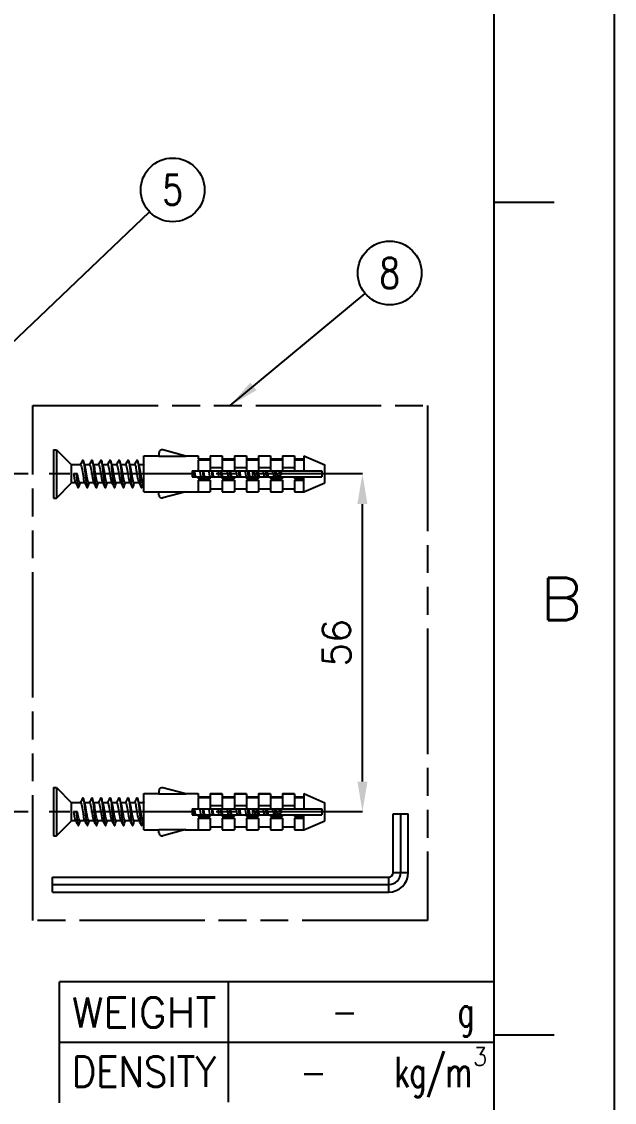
# Model space of a CAD drawing. Extents: x -7528 to -7108, y -1464 to -1167.
# Drawn here: x -7156.7 to -7107.5, y -1389.7 to -1300.2 of the extents above; entities that cross this region are included whole.
import ezdxf
from ezdxf.enums import TextEntityAlignment as Align

# ---------------------------------------------------------------- set-up
doc = ezdxf.new("R2010")
doc.units = 0
doc.header["$LTSCALE"] = 23.1
doc.header["$MEASUREMENT"] = 0
doc.linetypes.add('CENTER', pattern=[0.6, 0.375, -0.075, 0.075, -0.075])
doc.linetypes.add('PHANTOM', pattern=[0.8, 0.45, -0.05, 0.1, -0.05, 0.1, -0.05])
doc.layers.get('0').update_dxf_attribs({"linetype": 'CONTINUOUS'})
doc.layers.get('Defpoints').update_dxf_attribs({"linetype": 'CONTINUOUS'})
doc.layers.add('DEFAULT', color=7, linetype='CONTINUOUS')
doc.styles.add('GHS', font='romans', dxfattribs={"bigfont": 'ghs'})
doc.styles.get("Standard").update_dxf_attribs({"font": 'txt.shx', "bigfont": 'whgtxt.shx'})
doc.styles.add('TEXTSTYLE_0', font='txt.shx', dxfattribs={"width": 0.8, "bigfont": 'whgtxt.shx'})
doc.dimstyles.get("Standard").update_dxf_attribs({"dimtxt": 2.5, "dimasz": 0.18, "dimexe": 0.18, "dimexo": 0.0625, "dimgap": 0.09, "dimtad": 0, "dimtih": 1, "dimtoh": 1, "dimdec": 4, "dimzin": 0, "dimdsep": 46, "dimtxsty": 'Standard', "dimcen": 0.09, "dimadec": 0, "dimazin": 0, "dimtp": 0.001, "dimtm": 0.001, "dimtfac": 1, "dimtdec": 4, "dimtofl": 0, "dimtmove": 0, "dimatfit": 0, "dimfxl": 0, "dimtolj": 1, "dimtzin": 0, "dimarcsym": 0})
doc.dimstyles.new('STANDARD$7', dxfattribs={"dimtxt": 3.5, "dimasz": 3, "dimexe": 1, "dimexo": 0.0625, "dimgap": 1, "dimtad": 1, "dimdec": 4, "dimzin": 0, "dimdsep": 46, "dimtxsty": 'GHS', "dimcen": 1, "dimclrt": 2, "dimadec": 0, "dimazin": 0, "dimtfac": 1, "dimtdec": 4, "dimtofl": 0, "dimtmove": 0, "dimatfit": 3, "dimfxl": 0, "dimtolj": 1, "dimtzin": 0, "dimarcsym": 0})

# ---------------------------------------------------------------- blocks, each defined once
blk = doc.blocks.new('*D55')
at = {"color": 2, "lineweight": -2}
for p, q in [((-7128.7, -1337.653), (-7129.4, -1337.653)), ((-7128.4, -1363.153), (-7128.4, -1340.153)), ((-7128.7, -1365.653), (-7129.4, -1365.653))]:
    blk.add_line(p, q, dxfattribs=at)
at = {"color": 2}
for points in [[(-7128.817, -1340.153), (-7127.983, -1340.153), (-7128.4, -1337.653)], [(-7128.817, -1363.153), (-7127.983, -1363.153), (-7128.4, -1365.653)]]:
    blk.add_solid(points, dxfattribs=at)
at = {"layer": 'Defpoints', "color": 0}
for p in [(-7128.4, -1337.653), (-7128.4, -1337.653), (-7128.4, -1365.653)]:
    blk.add_point(p, dxfattribs=at)
at = {"color": 2, "insert": (-7130.55, -1351.653), "char_height": 2.3, "attachment_point": 5, "rotation": 90}
blk.add_mtext('\\A1;56', dxfattribs=at)

msp = doc.modelspace()

# ---------------------------------------------------------------- linework, layer by layer
at = {"color": 2, "linetype": 'Continuous'}
for p, q in [((-7107.502, -1463.645), (-7107.502, -1166.645)), ((-7154.023, -1335.653), (-7153.773, -1335.653)), ((-7154.023, -1335.653), (-7154.023, -1339.653)), ((-7153.773, -1335.653), (-7152.523, -1336.903)), ((-7153.773, -1335.653), (-7153.773, -1339.653)), ((-7146.523, -1336.153), (-7145.273, -1336.153)), ((-7146.523, -1339.153), (-7146.523, -1336.153)), ((-7145.273, -1336.174), (-7143.045, -1336.174)), ((-7145.273, -1335.903), (-7145.273, -1336.174)), ((-7143.045, -1336.174), (-7144.958, -1335.661)), ((-7143.124, -1336.153), (-7142.023, -1336.153)), ((-7142.023, -1336.153), (-7142.023, -1336.403)), ((-7141.022, -1336.153), (-7140.023, -1336.153)), ((-7141.022, -1336.153), (-7141.022, -1337.403)), ((-7141.022, -1336.154), (-7140.023, -1336.154)), ((-7140.023, -1336.154), (-7140.023, -1337.403)), ((-7139.022, -1336.153), (-7138.023, -1336.153)), ((-7139.022, -1336.153), (-7139.022, -1337.403)), ((-7139.022, -1336.154), (-7138.023, -1336.154)), ((-7138.023, -1336.154), (-7138.023, -1337.403)), ((-7137.022, -1336.153), (-7136.023, -1336.153)), ((-7137.022, -1336.153), (-7137.022, -1337.403)), ((-7137.022, -1336.154), (-7136.023, -1336.154)), ((-7136.023, -1336.154), (-7136.023, -1337.403)), ((-7135.022, -1336.153), (-7134.023, -1336.153)), ((-7135.022, -1336.153), (-7135.022, -1337.403)), ((-7135.022, -1336.154), (-7134.023, -1336.154)), ((-7134.023, -1336.154), (-7134.023, -1337.403)), ((-7133.272, -1336.153), (-7131.523, -1336.903)), ((-7133.272, -1336.153), (-7133.272, -1337.403)), ((-7152.523, -1338.403), (-7152.523, -1336.903)), ((-7151.789, -1336.903), (-7152.523, -1336.903)), ((-7151.038, -1336.903), (-7151.436, -1336.903)), ((-7150.288, -1336.903), (-7150.686, -1336.903)), ((-7150.264, -1336.823), (-7150.307, -1336.903)), ((-7149.538, -1336.903), (-7149.936, -1336.903)), ((-7149.514, -1336.823), (-7149.557, -1336.903)), ((-7148.788, -1336.903), (-7149.186, -1336.903)), ((-7148.764, -1336.823), (-7148.807, -1336.903)), ((-7148.407, -1336.99), (-7148.445, -1336.877)), ((-7148.038, -1336.903), (-7148.436, -1336.903)), ((-7148.014, -1336.823), (-7148.057, -1336.903)), ((-7147.289, -1336.903), (-7147.686, -1336.903)), ((-7147.264, -1336.823), (-7147.307, -1336.903)), ((-7146.539, -1336.903), (-7146.936, -1336.903)), ((-7146.523, -1336.838), (-7146.557, -1336.903)), ((-7146.539, -1336.903), (-7146.523, -1336.914)), ((-7142.023, -1336.403), (-7141.022, -1336.403)), ((-7142.023, -1336.478), (-7141.022, -1336.478)), ((-7142.023, -1336.478), (-7142.023, -1337.403)), ((-7141.022, -1337.129), (-7140.023, -1337.129)), ((-7140.023, -1336.403), (-7139.022, -1336.403)), ((-7140.023, -1336.478), (-7139.022, -1336.478)), ((-7139.022, -1337.129), (-7138.023, -1337.129)), ((-7138.023, -1336.403), (-7137.022, -1336.403)), ((-7138.023, -1336.478), (-7137.022, -1336.478)), ((-7137.022, -1337.129), (-7136.023, -1337.129)), ((-7136.023, -1336.403), (-7135.022, -1336.403)), ((-7136.023, -1336.478), (-7135.022, -1336.478)), ((-7135.022, -1337.129), (-7134.023, -1337.129)), ((-7134.023, -1336.403), (-7133.272, -1336.403)), ((-7134.023, -1336.478), (-7133.272, -1336.478)), ((-7131.523, -1338.403), (-7131.523, -1336.903)), ((-7152.028, -1337.653), (-7152.351, -1337.653)), ((-7142.522, -1337.403), (-7131.772, -1337.403)), ((-7142.522, -1337.403), (-7142.522, -1337.903)), ((-7142.522, -1337.903), (-7131.772, -1337.903)), ((-7142.424, -1337.403), (-7142.371, -1337.903)), ((-7142.304, -1337.486), (-7142.318, -1337.403)), ((-7142.023, -1337.903), (-7142.023, -1338.055)), ((-7142.023, -1338.055), (-7141.022, -1338.055)), ((-7141.824, -1337.819), (-7141.81, -1337.903)), ((-7141.674, -1337.403), (-7141.621, -1337.903)), ((-7141.554, -1337.486), (-7141.568, -1337.403)), ((-7141.072, -1337.832), (-7141.06, -1337.903)), ((-7141.022, -1338.055), (-7141.022, -1337.903)), ((-7140.924, -1337.403), (-7140.871, -1337.903)), ((-7140.737, -1337.903), (-7140.749, -1337.832)), ((-7140.392, -1337.403), (-7140.378, -1337.485)), ((-7140.174, -1337.403), (-7140.121, -1337.903)), ((-7140.023, -1337.903), (-7140.023, -1338.055)), ((-7140.023, -1338.055), (-7139.022, -1338.055)), ((-7139.987, -1337.903), (-7140.001, -1337.82)), ((-7139.642, -1337.403), (-7139.628, -1337.486)), ((-7139.424, -1337.403), (-7139.371, -1337.903)), ((-7139.237, -1337.903), (-7139.251, -1337.818)), ((-7139.022, -1338.055), (-7139.022, -1337.903)), ((-7138.892, -1337.403), (-7138.878, -1337.486)), ((-7138.674, -1337.403), (-7138.621, -1337.903)), ((-7138.554, -1337.486), (-7138.568, -1337.403)), ((-7138.072, -1337.832), (-7138.06, -1337.903)), ((-7138.023, -1337.903), (-7138.023, -1338.055)), ((-7138.023, -1338.055), (-7137.022, -1338.055)), ((-7137.924, -1337.403), (-7137.871, -1337.903)), ((-7137.523, -1337.403), (-7137.523, -1337.903)), ((-7137.392, -1337.403), (-7137.38, -1337.475)), ((-7137.027, -1337.653), (-7137.351, -1337.653)), ((-7137.174, -1337.403), (-7137.121, -1337.903)), ((-7137.022, -1338.055), (-7137.022, -1337.903)), ((-7136.999, -1337.83), (-7136.988, -1337.897)), ((-7136.426, -1337.403), (-7136.4, -1337.632)), ((-7136.023, -1337.903), (-7136.023, -1338.055)), ((-7136.023, -1338.055), (-7135.022, -1338.055)), ((-7135.427, -1337.858), (-7135.398, -1337.879)), ((-7135.387, -1337.869), (-7135.404, -1337.875)), ((-7135.398, -1337.879), (-7135.378, -1337.883)), ((-7135.196, -1337.403), (-7135.279, -1337.509)), ((-7135.084, -1337.618), (-7135.184, -1337.403)), ((-7135.022, -1338.055), (-7135.022, -1337.903)), ((-7134.023, -1337.903), (-7134.023, -1338.055)), ((-7134.023, -1338.055), (-7133.272, -1338.055)), ((-7133.272, -1339.153), (-7133.272, -1337.903)), ((-7131.772, -1337.403), (-7131.772, -1337.903)), ((-7153.773, -1339.653), (-7152.523, -1338.403)), ((-7152.182, -1338.403), (-7152.523, -1338.403)), ((-7151.432, -1338.403), (-7151.84, -1338.403)), ((-7150.682, -1338.403), (-7151.09, -1338.403)), ((-7151.07, -1338.429), (-7151.061, -1338.403)), ((-7150.7, -1338.368), (-7150.682, -1338.403)), ((-7149.932, -1338.403), (-7150.34, -1338.403)), ((-7150.32, -1338.429), (-7150.311, -1338.403)), ((-7149.95, -1338.368), (-7149.889, -1338.482)), ((-7149.182, -1338.403), (-7149.59, -1338.403)), ((-7149.57, -1338.429), (-7149.561, -1338.403)), ((-7148.432, -1338.403), (-7148.84, -1338.403)), ((-7148.82, -1338.429), (-7148.811, -1338.403)), ((-7147.682, -1338.403), (-7148.09, -1338.403)), ((-7148.07, -1338.429), (-7148.061, -1338.403)), ((-7146.932, -1338.403), (-7147.34, -1338.403)), ((-7147.32, -1338.429), (-7147.311, -1338.403)), ((-7146.522, -1338.403), (-7146.59, -1338.403)), ((-7142.023, -1338.176), (-7141.022, -1338.176)), ((-7142.023, -1338.176), (-7142.023, -1339.151)), ((-7141.022, -1338.176), (-7141.022, -1339.153)), ((-7141.022, -1338.903), (-7140.023, -1338.903)), ((-7140.023, -1338.176), (-7139.022, -1338.176)), ((-7140.023, -1338.176), (-7140.023, -1339.151)), ((-7139.022, -1338.176), (-7139.022, -1339.153)), ((-7139.022, -1338.903), (-7138.023, -1338.903)), ((-7138.023, -1338.176), (-7137.022, -1338.176)), ((-7138.023, -1338.176), (-7138.023, -1339.151)), ((-7137.022, -1338.176), (-7137.022, -1339.153)), ((-7137.022, -1338.903), (-7136.023, -1338.903)), ((-7136.023, -1338.176), (-7135.022, -1338.176)), ((-7136.023, -1338.176), (-7136.023, -1339.151)), ((-7135.022, -1338.176), (-7135.022, -1339.153)), ((-7135.022, -1338.903), (-7134.023, -1338.903)), ((-7134.023, -1338.176), (-7133.272, -1338.176)), ((-7134.023, -1338.176), (-7134.023, -1339.151)), ((-7133.272, -1339.153), (-7131.523, -1338.403)), ((-7154.023, -1339.653), (-7153.773, -1339.653)), ((-7146.523, -1339.153), (-7145.273, -1339.153)), ((-7145.273, -1339.132), (-7143.045, -1339.132)), ((-7145.273, -1339.403), (-7145.273, -1339.132)), ((-7143.045, -1339.132), (-7144.958, -1339.644)), ((-7143.124, -1339.153), (-7141.022, -1339.153)), ((-7142.023, -1339.151), (-7141.022, -1339.151)), ((-7140.023, -1339.151), (-7139.022, -1339.151)), ((-7140.023, -1339.153), (-7139.022, -1339.153)), ((-7138.023, -1339.151), (-7137.022, -1339.151)), ((-7138.023, -1339.153), (-7137.022, -1339.153)), ((-7136.023, -1339.151), (-7135.022, -1339.151)), ((-7136.023, -1339.153), (-7135.022, -1339.153)), ((-7134.023, -1339.151), (-7133.272, -1339.151)), ((-7134.023, -1339.153), (-7133.272, -1339.153)), ((-7154.023, -1363.653), (-7153.773, -1363.653)), ((-7154.023, -1363.653), (-7154.023, -1367.653)), ((-7153.773, -1363.653), (-7152.523, -1364.903)), ((-7153.773, -1363.653), (-7153.773, -1367.653)), ((-7145.273, -1363.903), (-7145.273, -1364.174)), ((-7143.045, -1364.174), (-7144.958, -1363.661)), ((-7152.523, -1366.403), (-7152.523, -1364.903)), ((-7151.789, -1364.903), (-7152.523, -1364.903)), ((-7151.038, -1364.903), (-7151.436, -1364.903)), ((-7150.288, -1364.903), (-7150.686, -1364.903)), ((-7150.264, -1364.823), (-7150.307, -1364.903)), ((-7149.538, -1364.903), (-7149.936, -1364.903)), ((-7149.514, -1364.823), (-7149.557, -1364.903)), ((-7148.788, -1364.903), (-7149.186, -1364.903)), ((-7148.764, -1364.823), (-7148.807, -1364.903)), ((-7148.407, -1364.99), (-7148.445, -1364.877)), ((-7148.038, -1364.903), (-7148.436, -1364.903)), ((-7148.014, -1364.823), (-7148.057, -1364.903)), ((-7147.289, -1364.903), (-7147.686, -1364.903)), ((-7147.264, -1364.823), (-7147.307, -1364.903)), ((-7146.539, -1364.903), (-7146.936, -1364.903)), ((-7146.523, -1364.838), (-7146.557, -1364.903)), ((-7146.539, -1364.903), (-7146.523, -1364.914)), ((-7146.523, -1364.153), (-7145.273, -1364.153)), ((-7146.523, -1367.153), (-7146.523, -1364.153)), ((-7145.273, -1364.174), (-7143.045, -1364.174)), ((-7143.124, -1364.153), (-7142.023, -1364.153)), ((-7142.023, -1364.153), (-7142.023, -1364.403)), ((-7142.023, -1364.403), (-7141.022, -1364.403)), ((-7142.023, -1364.478), (-7141.022, -1364.478)), ((-7142.023, -1364.478), (-7142.023, -1365.403)), ((-7141.022, -1364.153), (-7140.023, -1364.153)), ((-7141.022, -1364.153), (-7141.022, -1365.403)), ((-7141.022, -1364.154), (-7140.023, -1364.154)), ((-7140.023, -1364.154), (-7140.023, -1365.403)), ((-7140.023, -1364.403), (-7139.022, -1364.403)), ((-7140.023, -1364.478), (-7139.022, -1364.478)), ((-7139.022, -1364.153), (-7138.023, -1364.153)), ((-7139.022, -1364.153), (-7139.022, -1365.403)), ((-7139.022, -1364.154), (-7138.023, -1364.154)), ((-7138.023, -1364.154), (-7138.023, -1365.403)), ((-7138.023, -1364.403), (-7137.022, -1364.403)), ((-7138.023, -1364.478), (-7137.022, -1364.478)), ((-7137.022, -1364.153), (-7136.023, -1364.153)), ((-7137.022, -1364.153), (-7137.022, -1365.403)), ((-7137.022, -1364.154), (-7136.023, -1364.154)), ((-7136.023, -1364.154), (-7136.023, -1365.403)), ((-7136.023, -1364.403), (-7135.022, -1364.403)), ((-7136.023, -1364.478), (-7135.022, -1364.478)), ((-7135.022, -1364.153), (-7134.023, -1364.153)), ((-7135.022, -1364.153), (-7135.022, -1365.403)), ((-7135.022, -1364.154), (-7134.023, -1364.154)), ((-7134.023, -1364.154), (-7134.023, -1365.403)), ((-7134.023, -1364.403), (-7133.272, -1364.403)), ((-7134.023, -1364.478), (-7133.272, -1364.478)), ((-7133.272, -1364.153), (-7131.523, -1364.903)), ((-7133.272, -1364.153), (-7133.272, -1365.403)), ((-7131.523, -1366.403), (-7131.523, -1364.903)), ((-7152.028, -1365.653), (-7152.351, -1365.653)), ((-7142.522, -1365.403), (-7131.772, -1365.403)), ((-7142.522, -1365.403), (-7142.522, -1365.903)), ((-7142.522, -1365.903), (-7131.772, -1365.903)), ((-7142.424, -1365.403), (-7142.371, -1365.903)), ((-7142.304, -1365.486), (-7142.318, -1365.403)), ((-7142.023, -1365.903), (-7142.023, -1366.055)), ((-7141.824, -1365.819), (-7141.81, -1365.903)), ((-7141.674, -1365.403), (-7141.621, -1365.903)), ((-7141.554, -1365.486), (-7141.568, -1365.403)), ((-7141.072, -1365.832), (-7141.06, -1365.903)), ((-7141.022, -1365.129), (-7140.023, -1365.129)), ((-7141.022, -1366.055), (-7141.022, -1365.903)), ((-7140.924, -1365.403), (-7140.871, -1365.903)), ((-7140.737, -1365.903), (-7140.749, -1365.832)), ((-7140.392, -1365.403), (-7140.378, -1365.485)), ((-7140.174, -1365.403), (-7140.121, -1365.903)), ((-7140.023, -1365.903), (-7140.023, -1366.055)), ((-7139.987, -1365.903), (-7140.001, -1365.82)), ((-7139.642, -1365.403), (-7139.628, -1365.486)), ((-7139.424, -1365.403), (-7139.371, -1365.903)), ((-7139.237, -1365.903), (-7139.251, -1365.818)), ((-7139.022, -1365.129), (-7138.023, -1365.129)), ((-7139.022, -1366.055), (-7139.022, -1365.903)), ((-7138.892, -1365.403), (-7138.878, -1365.486)), ((-7138.674, -1365.403), (-7138.621, -1365.903)), ((-7138.554, -1365.486), (-7138.568, -1365.403)), ((-7138.072, -1365.832), (-7138.06, -1365.903)), ((-7138.023, -1365.903), (-7138.023, -1366.055)), ((-7137.924, -1365.403), (-7137.871, -1365.903)), ((-7137.523, -1365.403), (-7137.523, -1365.903)), ((-7137.392, -1365.403), (-7137.38, -1365.475)), ((-7137.027, -1365.653), (-7137.351, -1365.653)), ((-7137.174, -1365.403), (-7137.121, -1365.903)), ((-7137.022, -1365.129), (-7136.023, -1365.129)), ((-7137.022, -1366.055), (-7137.022, -1365.903)), ((-7136.999, -1365.83), (-7136.988, -1365.897)), ((-7136.426, -1365.403), (-7136.4, -1365.632)), ((-7136.023, -1365.903), (-7136.023, -1366.055)), ((-7135.427, -1365.858), (-7135.398, -1365.879)), ((-7135.387, -1365.869), (-7135.404, -1365.875)), ((-7135.398, -1365.879), (-7135.378, -1365.883)), ((-7135.196, -1365.403), (-7135.279, -1365.509)), ((-7135.084, -1365.618), (-7135.184, -1365.403)), ((-7135.022, -1365.129), (-7134.023, -1365.129)), ((-7135.022, -1366.055), (-7135.022, -1365.903)), ((-7134.023, -1365.903), (-7134.023, -1366.055)), ((-7133.272, -1367.153), (-7133.272, -1365.903)), ((-7131.772, -1365.403), (-7131.772, -1365.903)), ((-7153.773, -1367.653), (-7152.523, -1366.403)), ((-7152.182, -1366.403), (-7152.523, -1366.403)), ((-7151.432, -1366.403), (-7151.84, -1366.403)), ((-7150.682, -1366.403), (-7151.09, -1366.403)), ((-7151.07, -1366.429), (-7151.061, -1366.403)), ((-7150.7, -1366.368), (-7150.682, -1366.403)), ((-7149.932, -1366.403), (-7150.34, -1366.403)), ((-7150.32, -1366.429), (-7150.311, -1366.403)), ((-7149.95, -1366.368), (-7149.889, -1366.482)), ((-7149.182, -1366.403), (-7149.59, -1366.403)), ((-7149.57, -1366.429), (-7149.561, -1366.403)), ((-7148.432, -1366.403), (-7148.84, -1366.403)), ((-7148.82, -1366.429), (-7148.811, -1366.403)), ((-7147.682, -1366.403), (-7148.09, -1366.403)), ((-7148.07, -1366.429), (-7148.061, -1366.403)), ((-7146.932, -1366.403), (-7147.34, -1366.403)), ((-7147.32, -1366.429), (-7147.311, -1366.403)), ((-7146.522, -1366.403), (-7146.59, -1366.403)), ((-7142.023, -1366.055), (-7141.022, -1366.055)), ((-7142.023, -1366.176), (-7141.022, -1366.176)), ((-7142.023, -1366.176), (-7142.023, -1367.151)), ((-7141.022, -1366.176), (-7141.022, -1367.153)), ((-7140.023, -1366.055), (-7139.022, -1366.055)), ((-7140.023, -1366.176), (-7139.022, -1366.176)), ((-7140.023, -1366.176), (-7140.023, -1367.151)), ((-7139.022, -1366.176), (-7139.022, -1367.153)), ((-7138.023, -1366.055), (-7137.022, -1366.055)), ((-7138.023, -1366.176), (-7137.022, -1366.176)), ((-7138.023, -1366.176), (-7138.023, -1367.151)), ((-7137.022, -1366.176), (-7137.022, -1367.153)), ((-7136.023, -1366.055), (-7135.022, -1366.055)), ((-7136.023, -1366.176), (-7135.022, -1366.176)), ((-7136.023, -1366.176), (-7136.023, -1367.151)), ((-7135.022, -1366.176), (-7135.022, -1367.153)), ((-7134.023, -1366.055), (-7133.272, -1366.055)), ((-7134.023, -1366.176), (-7133.272, -1366.176)), ((-7134.023, -1366.176), (-7134.023, -1367.151)), ((-7133.272, -1367.153), (-7131.523, -1366.403)), ((-7154.023, -1367.653), (-7153.773, -1367.653)), ((-7146.523, -1367.153), (-7145.273, -1367.153)), ((-7145.273, -1367.132), (-7143.045, -1367.132)), ((-7145.273, -1367.403), (-7145.273, -1367.132)), ((-7143.045, -1367.132), (-7144.958, -1367.644)), ((-7143.124, -1367.153), (-7141.022, -1367.153)), ((-7142.023, -1367.151), (-7141.022, -1367.151)), ((-7141.022, -1366.903), (-7140.023, -1366.903)), ((-7140.023, -1367.151), (-7139.022, -1367.151)), ((-7140.023, -1367.153), (-7139.022, -1367.153)), ((-7139.022, -1366.903), (-7138.023, -1366.903)), ((-7138.023, -1367.151), (-7137.022, -1367.151)), ((-7138.023, -1367.153), (-7137.022, -1367.153)), ((-7137.022, -1366.903), (-7136.023, -1366.903)), ((-7136.023, -1367.151), (-7135.022, -1367.151)), ((-7136.023, -1367.153), (-7135.022, -1367.153)), ((-7135.022, -1366.903), (-7134.023, -1366.903)), ((-7134.023, -1367.151), (-7133.272, -1367.151)), ((-7134.023, -1367.153), (-7133.272, -1367.153)), ((-7139.549, -1379.729), (-7139.549, -1389.734)), ((-7117.502, -1384.145), (-7112.502, -1384.145)), ((-7153.511, -1384.757), (-7117.507, -1384.757))]:
    msp.add_line(p, q, dxfattribs=at)
at = {"color": 7, "linetype": 'Continuous'}
for p, q in [((-7117.502, -1176.645), (-7117.502, -1453.645)), ((-7117.502, -1315.145), (-7112.502, -1315.145))]:
    msp.add_line(p, q, dxfattribs=at)
at = {"color": 1, "linetype": 'CENTER'}
for p, q in [((-7128.4, -1337.653), (-7164.482, -1337.653)), ((-7128.4, -1365.653), (-7164.482, -1365.653))]:
    msp.add_line(p, q, dxfattribs=at)
for p, q in [((-7125.846, -1365.813), (-7124.596, -1365.813)), ((-7125.846, -1370.688), (-7125.846, -1365.813)), ((-7124.596, -1370.688), (-7124.596, -1365.813)), ((-7154.096, -1371.063), (-7126.221, -1371.063)), ((-7154.096, -1372.313), (-7154.096, -1371.063)), ((-7154.096, -1372.313), (-7126.221, -1372.313)), ((-7117.545, -1379.743), (-7153.511, -1379.743)), ((-7153.511, -1389.767), (-7153.511, -1379.743))]:
    msp.add_line(p, q)
at = {"color": 2}
for p, q in [((-7125.221, -1370.688), (-7125.221, -1365.813)), ((-7126.221, -1372.313), (-7126.221, -1371.063)), ((-7125.846, -1370.688), (-7124.596, -1370.688)), ((-7154.096, -1371.688), (-7126.221, -1371.688))]:
    msp.add_line(p, q, dxfattribs=at)
at = {"color": 1, "linetype": 'PHANTOM'}
msp.add_lwpolyline([(-7155.726, -1331.996), (-7123.003, -1331.996), (-7123.003, -1374.676), (-7155.726, -1374.676)], close=True, dxfattribs=at)
at = {"color": 2, "linetype": 'Continuous'}
for points in [[(-7151.609, -1336.526), (-7151.683, -1336.668), (-7151.764, -1336.823), (-7151.807, -1336.903)], [(-7151.789, -1336.903), (-7151.761, -1336.922), (-7151.735, -1336.977), (-7151.708, -1337.065), (-7151.682, -1337.182), (-7151.655, -1337.325), (-7151.628, -1337.486)], [(-7151.609, -1336.526), (-7151.604, -1336.518), (-7151.579, -1336.505), (-7151.553, -1336.545), (-7151.545, -1336.566)], [(-7151.407, -1336.99), (-7151.445, -1336.877), (-7151.498, -1336.715), (-7151.545, -1336.566)], [(-7151.545, -1336.566), (-7151.527, -1336.637), (-7151.501, -1336.776), (-7151.475, -1336.957), (-7151.449, -1337.17), (-7151.423, -1337.405)], [(-7151.251, -1337.818), (-7151.304, -1337.486), (-7151.332, -1337.325), (-7151.359, -1337.182), (-7151.385, -1337.065), (-7151.407, -1336.99)], [(-7150.859, -1336.526), (-7150.933, -1336.668), (-7151.014, -1336.823), (-7151.057, -1336.903)], [(-7151.039, -1336.903), (-7151.012, -1336.921), (-7150.985, -1336.977), (-7150.958, -1337.067), (-7150.931, -1337.185), (-7150.905, -1337.326), (-7150.878, -1337.486)], [(-7150.859, -1336.526), (-7150.854, -1336.518), (-7150.829, -1336.505), (-7150.803, -1336.545), (-7150.795, -1336.566)], [(-7150.657, -1336.99), (-7150.695, -1336.877), (-7150.748, -1336.715), (-7150.795, -1336.566)], [(-7150.795, -1336.566), (-7150.777, -1336.637), (-7150.751, -1336.776), (-7150.725, -1336.957), (-7150.699, -1337.17), (-7150.673, -1337.405)], [(-7150.501, -1337.819), (-7150.554, -1337.486), (-7150.581, -1337.326), (-7150.608, -1337.185), (-7150.634, -1337.067), (-7150.657, -1336.99)], [(-7150.288, -1336.903), (-7150.262, -1336.921), (-7150.234, -1336.978), (-7150.207, -1337.07), (-7150.181, -1337.189), (-7150.154, -1337.331), (-7150.127, -1337.488), (-7150.072, -1337.832)], [(-7150.109, -1336.526), (-7150.183, -1336.668), (-7150.264, -1336.823)], [(-7150.109, -1336.526), (-7150.104, -1336.518), (-7150.079, -1336.505), (-7150.053, -1336.545), (-7150.045, -1336.566)], [(-7149.907, -1336.99), (-7149.945, -1336.877), (-7149.998, -1336.715), (-7150.045, -1336.566)], [(-7150.045, -1336.566), (-7150.027, -1336.637), (-7150.001, -1336.776), (-7149.975, -1336.957), (-7149.949, -1337.17), (-7149.923, -1337.405)], [(-7149.749, -1337.832), (-7149.804, -1337.488), (-7149.83, -1337.331), (-7149.857, -1337.189), (-7149.884, -1337.07), (-7149.907, -1336.99)], [(-7149.538, -1336.903), (-7149.512, -1336.921), (-7149.486, -1336.975), (-7149.459, -1337.064), (-7149.432, -1337.18), (-7149.405, -1337.323), (-7149.378, -1337.485), (-7149.324, -1337.82)], [(-7149.359, -1336.526), (-7149.433, -1336.668), (-7149.514, -1336.823)], [(-7149.359, -1336.526), (-7149.354, -1336.518), (-7149.329, -1336.505), (-7149.303, -1336.545), (-7149.295, -1336.566)], [(-7149.157, -1336.99), (-7149.195, -1336.877), (-7149.248, -1336.715), (-7149.295, -1336.566)], [(-7149.295, -1336.566), (-7149.277, -1336.637), (-7149.251, -1336.776), (-7149.225, -1336.957), (-7149.199, -1337.17), (-7149.173, -1337.405), (-7149.122, -1337.9)], [(-7149.054, -1337.485), (-7149.082, -1337.323), (-7149.109, -1337.18), (-7149.135, -1337.064), (-7149.157, -1336.99)], [(-7148.788, -1336.903), (-7148.761, -1336.922), (-7148.735, -1336.977), (-7148.708, -1337.065), (-7148.682, -1337.182), (-7148.655, -1337.325), (-7148.628, -1337.486), (-7148.574, -1337.818)], [(-7148.609, -1336.526), (-7148.683, -1336.668), (-7148.764, -1336.823)], [(-7148.609, -1336.526), (-7148.604, -1336.518), (-7148.579, -1336.505), (-7148.553, -1336.545), (-7148.545, -1336.566)], [(-7148.445, -1336.877), (-7148.498, -1336.715), (-7148.545, -1336.566)], [(-7148.545, -1336.566), (-7148.527, -1336.637), (-7148.501, -1336.776), (-7148.475, -1336.957), (-7148.449, -1337.17), (-7148.423, -1337.405)], [(-7148.304, -1337.486), (-7148.332, -1337.325), (-7148.359, -1337.182), (-7148.385, -1337.065), (-7148.407, -1336.99)], [(-7148.038, -1336.903), (-7148.012, -1336.921), (-7147.985, -1336.977), (-7147.958, -1337.067), (-7147.931, -1337.185), (-7147.905, -1337.326), (-7147.878, -1337.486), (-7147.824, -1337.819)], [(-7147.859, -1336.526), (-7147.933, -1336.668), (-7148.014, -1336.823)], [(-7147.859, -1336.526), (-7147.854, -1336.518), (-7147.829, -1336.505), (-7147.803, -1336.545), (-7147.795, -1336.566)], [(-7147.657, -1336.99), (-7147.695, -1336.877), (-7147.748, -1336.715), (-7147.795, -1336.566)], [(-7147.795, -1336.566), (-7147.777, -1336.637), (-7147.751, -1336.776), (-7147.725, -1336.957), (-7147.699, -1337.17), (-7147.673, -1337.405)], [(-7147.554, -1337.486), (-7147.581, -1337.326), (-7147.608, -1337.185), (-7147.634, -1337.067), (-7147.657, -1336.99)], [(-7147.289, -1336.903), (-7147.262, -1336.921), (-7147.234, -1336.978), (-7147.207, -1337.07), (-7147.181, -1337.189), (-7147.154, -1337.331), (-7147.127, -1337.488), (-7147.072, -1337.832)], [(-7147.109, -1336.526), (-7147.183, -1336.668), (-7147.264, -1336.823)], [(-7147.109, -1336.526), (-7147.104, -1336.518), (-7147.079, -1336.505), (-7147.053, -1336.545), (-7147.045, -1336.566)], [(-7146.907, -1336.99), (-7146.945, -1336.877), (-7146.998, -1336.715), (-7147.045, -1336.566)], [(-7147.045, -1336.566), (-7147.027, -1336.637), (-7147.001, -1336.776), (-7146.975, -1336.957), (-7146.949, -1337.17), (-7146.923, -1337.405)], [(-7146.749, -1337.832), (-7146.804, -1337.488), (-7146.83, -1337.331), (-7146.857, -1337.189), (-7146.884, -1337.07), (-7146.907, -1336.99)], [(-7152.351, -1337.653), (-7152.324, -1337.82), (-7152.297, -1337.981), (-7152.27, -1338.125), (-7152.243, -1338.241), (-7152.217, -1338.33), (-7152.2, -1338.368)], [(-7152.147, -1337.653), (-7152.122, -1337.9), (-7152.096, -1338.135), (-7152.07, -1338.348), (-7152.044, -1338.529), (-7152.018, -1338.668), (-7151.992, -1338.76), (-7151.984, -1338.779)], [(-7151.84, -1338.403), (-7151.866, -1338.384), (-7151.893, -1338.33), (-7151.92, -1338.241), (-7151.946, -1338.125), (-7151.973, -1337.981), (-7152.001, -1337.82), (-7152.028, -1337.653)], [(-7151.628, -1337.486), (-7151.575, -1337.818), (-7151.548, -1337.975), (-7151.521, -1338.117), (-7151.495, -1338.235), (-7151.468, -1338.327), (-7151.45, -1338.368)], [(-7151.423, -1337.405), (-7151.372, -1337.9), (-7151.346, -1338.135), (-7151.32, -1338.348), (-7151.294, -1338.529), (-7151.268, -1338.668), (-7151.242, -1338.76), (-7151.234, -1338.779)], [(-7151.09, -1338.403), (-7151.117, -1338.384), (-7151.144, -1338.327), (-7151.171, -1338.235), (-7151.198, -1338.117), (-7151.225, -1337.975), (-7151.251, -1337.818)], [(-7150.878, -1337.486), (-7150.824, -1337.819), (-7150.797, -1337.979), (-7150.77, -1338.121), (-7150.744, -1338.238), (-7150.717, -1338.329), (-7150.7, -1338.368)], [(-7150.673, -1337.405), (-7150.622, -1337.9), (-7150.596, -1338.135), (-7150.57, -1338.348), (-7150.544, -1338.529), (-7150.518, -1338.668), (-7150.492, -1338.76), (-7150.484, -1338.779)], [(-7150.34, -1338.403), (-7150.366, -1338.385), (-7150.393, -1338.329), (-7150.421, -1338.238), (-7150.447, -1338.121), (-7150.474, -1337.979), (-7150.501, -1337.819)], [(-7150.072, -1337.832), (-7150.043, -1338.004), (-7150.014, -1338.153), (-7149.986, -1338.27), (-7149.957, -1338.353), (-7149.95, -1338.368)], [(-7149.923, -1337.405), (-7149.872, -1337.9), (-7149.846, -1338.135), (-7149.82, -1338.348), (-7149.794, -1338.529), (-7149.768, -1338.668), (-7149.742, -1338.76), (-7149.734, -1338.779)], [(-7149.59, -1338.403), (-7149.605, -1338.397), (-7149.634, -1338.353), (-7149.662, -1338.27), (-7149.69, -1338.153), (-7149.719, -1338.004), (-7149.749, -1337.832)], [(-7149.324, -1337.82), (-7149.297, -1337.981), (-7149.27, -1338.125), (-7149.243, -1338.241), (-7149.216, -1338.33), (-7149.2, -1338.368)], [(-7149.122, -1337.9), (-7149.096, -1338.135), (-7149.07, -1338.348), (-7149.044, -1338.529), (-7149.018, -1338.668), (-7148.992, -1338.76), (-7148.984, -1338.779)], [(-7148.84, -1338.403), (-7148.867, -1338.384), (-7148.893, -1338.33), (-7148.92, -1338.241), (-7148.946, -1338.125), (-7148.973, -1337.981), (-7149.001, -1337.82), (-7149.054, -1337.485)], [(-7148.574, -1337.818), (-7148.548, -1337.975), (-7148.521, -1338.117), (-7148.495, -1338.235), (-7148.468, -1338.327), (-7148.45, -1338.368)], [(-7148.423, -1337.405), (-7148.372, -1337.9), (-7148.346, -1338.135), (-7148.32, -1338.348), (-7148.294, -1338.529), (-7148.268, -1338.668), (-7148.242, -1338.76), (-7148.234, -1338.779)], [(-7148.09, -1338.403), (-7148.117, -1338.384), (-7148.144, -1338.327), (-7148.171, -1338.235), (-7148.198, -1338.117), (-7148.225, -1337.975), (-7148.251, -1337.818), (-7148.304, -1337.486)], [(-7147.824, -1337.819), (-7147.797, -1337.979), (-7147.77, -1338.121), (-7147.744, -1338.238), (-7147.717, -1338.329), (-7147.7, -1338.368)], [(-7147.673, -1337.405), (-7147.622, -1337.9), (-7147.596, -1338.135), (-7147.57, -1338.348), (-7147.544, -1338.529), (-7147.518, -1338.668), (-7147.492, -1338.76), (-7147.484, -1338.779)], [(-7147.34, -1338.403), (-7147.366, -1338.385), (-7147.393, -1338.329), (-7147.421, -1338.238), (-7147.447, -1338.121), (-7147.474, -1337.979), (-7147.501, -1337.819), (-7147.554, -1337.486)], [(-7147.072, -1337.832), (-7147.043, -1338.004), (-7147.014, -1338.153), (-7146.986, -1338.27), (-7146.957, -1338.353), (-7146.95, -1338.368)], [(-7146.923, -1337.405), (-7146.872, -1337.9), (-7146.846, -1338.135), (-7146.82, -1338.348), (-7146.794, -1338.529), (-7146.768, -1338.668), (-7146.742, -1338.76), (-7146.734, -1338.779)], [(-7146.59, -1338.403), (-7146.605, -1338.397), (-7146.634, -1338.353), (-7146.662, -1338.27), (-7146.69, -1338.153), (-7146.719, -1338.004), (-7146.749, -1337.832)], [(-7142.237, -1337.903), (-7142.251, -1337.818), (-7142.304, -1337.486)], [(-7141.892, -1337.403), (-7141.878, -1337.486), (-7141.824, -1337.819)], [(-7141.487, -1337.903), (-7141.501, -1337.819), (-7141.554, -1337.486)], [(-7141.142, -1337.403), (-7141.127, -1337.488), (-7141.072, -1337.832)], [(-7140.749, -1337.832), (-7140.804, -1337.488), (-7140.818, -1337.403)], [(-7140.378, -1337.485), (-7140.324, -1337.82), (-7140.31, -1337.903)], [(-7140.001, -1337.82), (-7140.054, -1337.485), (-7140.067, -1337.41)], [(-7139.628, -1337.486), (-7139.575, -1337.818), (-7139.56, -1337.903)], [(-7139.251, -1337.818), (-7139.304, -1337.486), (-7139.318, -1337.403)], [(-7138.878, -1337.486), (-7138.824, -1337.819), (-7138.81, -1337.903)], [(-7138.487, -1337.903), (-7138.501, -1337.819), (-7138.554, -1337.486)], [(-7138.142, -1337.403), (-7138.127, -1337.488), (-7138.072, -1337.832)], [(-7137.737, -1337.903), (-7137.752, -1337.814), (-7137.78, -1337.635), (-7137.809, -1337.458), (-7137.818, -1337.403)], [(-7137.38, -1337.475), (-7137.323, -1337.827), (-7137.31, -1337.903)], [(-7137.068, -1337.403), (-7137.055, -1337.481), (-7136.999, -1337.83)], [(-7136.647, -1337.403), (-7136.625, -1337.519), (-7136.6, -1337.653)], [(-7136.6, -1337.653), (-7136.57, -1337.807), (-7136.55, -1337.903)], [(-7136.4, -1337.632), (-7136.374, -1337.857), (-7136.368, -1337.903)], [(-7136.324, -1337.403), (-7136.313, -1337.459), (-7136.284, -1337.615), (-7136.256, -1337.77), (-7136.229, -1337.903)], [(-7135.888, -1337.403), (-7135.88, -1337.426), (-7135.846, -1337.539), (-7135.811, -1337.653)], [(-7135.811, -1337.653), (-7135.776, -1337.761), (-7135.74, -1337.855), (-7135.716, -1337.903)], [(-7135.688, -1337.403), (-7135.678, -1337.462), (-7135.652, -1337.624), (-7135.626, -1337.78), (-7135.604, -1337.903)], [(-7135.612, -1337.403), (-7135.598, -1337.441), (-7135.541, -1337.613)], [(-7135.541, -1337.613), (-7135.513, -1337.694), (-7135.484, -1337.764), (-7135.455, -1337.819), (-7135.427, -1337.858)], [(-7135.378, -1337.883), (-7135.37, -1337.882), (-7135.341, -1337.87)], [(-7135.341, -1337.87), (-7135.312, -1337.844), (-7135.284, -1337.809), (-7135.282, -1337.807)], [(-7135.308, -1337.903), (-7135.276, -1337.829), (-7135.258, -1337.793)], [(-7152.2, -1338.368), (-7152.139, -1338.482), (-7152.058, -1338.638), (-7151.984, -1338.779)], [(-7151.984, -1338.779), (-7151.966, -1338.8), (-7151.941, -1338.787), (-7151.92, -1338.739)], [(-7151.92, -1338.739), (-7151.873, -1338.591), (-7151.82, -1338.429), (-7151.811, -1338.403)], [(-7151.45, -1338.368), (-7151.389, -1338.482), (-7151.308, -1338.638), (-7151.234, -1338.779)], [(-7151.234, -1338.779), (-7151.216, -1338.8), (-7151.191, -1338.787), (-7151.17, -1338.739)], [(-7151.17, -1338.739), (-7151.123, -1338.591), (-7151.07, -1338.429)], [(-7150.682, -1338.403), (-7150.639, -1338.482), (-7150.558, -1338.638), (-7150.484, -1338.779)], [(-7150.484, -1338.779), (-7150.466, -1338.8), (-7150.441, -1338.787), (-7150.42, -1338.739)], [(-7150.42, -1338.739), (-7150.373, -1338.591), (-7150.32, -1338.429)], [(-7149.889, -1338.482), (-7149.808, -1338.638), (-7149.734, -1338.779)], [(-7149.734, -1338.779), (-7149.716, -1338.8), (-7149.691, -1338.787), (-7149.67, -1338.739)], [(-7149.67, -1338.739), (-7149.623, -1338.591), (-7149.57, -1338.429)], [(-7149.2, -1338.368), (-7149.139, -1338.482), (-7149.058, -1338.638), (-7148.984, -1338.779)], [(-7148.984, -1338.779), (-7148.966, -1338.8), (-7148.941, -1338.787), (-7148.92, -1338.739)], [(-7148.92, -1338.739), (-7148.873, -1338.591), (-7148.82, -1338.429)], [(-7148.45, -1338.368), (-7148.389, -1338.482), (-7148.308, -1338.638), (-7148.234, -1338.779)], [(-7148.234, -1338.779), (-7148.216, -1338.8), (-7148.191, -1338.787), (-7148.17, -1338.739)], [(-7148.17, -1338.739), (-7148.123, -1338.591), (-7148.07, -1338.429)], [(-7147.7, -1338.368), (-7147.639, -1338.482), (-7147.558, -1338.638), (-7147.484, -1338.779)], [(-7147.484, -1338.779), (-7147.466, -1338.8), (-7147.441, -1338.787), (-7147.42, -1338.739)], [(-7147.42, -1338.739), (-7147.373, -1338.591), (-7147.32, -1338.429)], [(-7146.95, -1338.368), (-7146.889, -1338.482), (-7146.808, -1338.638), (-7146.734, -1338.779)], [(-7146.734, -1338.779), (-7146.716, -1338.8), (-7146.691, -1338.787), (-7146.67, -1338.739)], [(-7146.67, -1338.739), (-7146.623, -1338.591), (-7146.57, -1338.429), (-7146.561, -1338.403)], [(-7151.609, -1364.526), (-7151.683, -1364.668), (-7151.764, -1364.823), (-7151.807, -1364.903)], [(-7151.789, -1364.903), (-7151.761, -1364.922), (-7151.735, -1364.977), (-7151.708, -1365.065), (-7151.682, -1365.182), (-7151.655, -1365.325), (-7151.628, -1365.486)], [(-7151.609, -1364.526), (-7151.604, -1364.518), (-7151.579, -1364.505), (-7151.553, -1364.545), (-7151.545, -1364.566)], [(-7151.407, -1364.99), (-7151.445, -1364.877), (-7151.498, -1364.715), (-7151.545, -1364.566)], [(-7151.545, -1364.566), (-7151.527, -1364.637), (-7151.501, -1364.776), (-7151.475, -1364.957), (-7151.449, -1365.17), (-7151.423, -1365.405)], [(-7151.251, -1365.818), (-7151.304, -1365.486), (-7151.332, -1365.325), (-7151.359, -1365.182), (-7151.385, -1365.065), (-7151.407, -1364.99)], [(-7150.859, -1364.526), (-7150.933, -1364.668), (-7151.014, -1364.823), (-7151.057, -1364.903)], [(-7151.039, -1364.903), (-7151.012, -1364.921), (-7150.985, -1364.977), (-7150.958, -1365.067), (-7150.931, -1365.185), (-7150.905, -1365.326), (-7150.878, -1365.486)], [(-7150.859, -1364.526), (-7150.854, -1364.518), (-7150.829, -1364.505), (-7150.803, -1364.545), (-7150.795, -1364.566)], [(-7150.657, -1364.99), (-7150.695, -1364.877), (-7150.748, -1364.715), (-7150.795, -1364.566)], [(-7150.795, -1364.566), (-7150.777, -1364.637), (-7150.751, -1364.776), (-7150.725, -1364.957), (-7150.699, -1365.17), (-7150.673, -1365.405)], [(-7150.501, -1365.819), (-7150.554, -1365.486), (-7150.581, -1365.326), (-7150.608, -1365.185), (-7150.634, -1365.067), (-7150.657, -1364.99)], [(-7150.288, -1364.903), (-7150.262, -1364.921), (-7150.234, -1364.978), (-7150.207, -1365.07), (-7150.181, -1365.189), (-7150.154, -1365.331), (-7150.127, -1365.488), (-7150.072, -1365.832)], [(-7150.109, -1364.526), (-7150.183, -1364.668), (-7150.264, -1364.823)], [(-7150.109, -1364.526), (-7150.104, -1364.518), (-7150.079, -1364.505), (-7150.053, -1364.545), (-7150.045, -1364.566)], [(-7149.907, -1364.99), (-7149.945, -1364.877), (-7149.998, -1364.715), (-7150.045, -1364.566)], [(-7150.045, -1364.566), (-7150.027, -1364.637), (-7150.001, -1364.776), (-7149.975, -1364.957), (-7149.949, -1365.17), (-7149.923, -1365.405)], [(-7149.749, -1365.832), (-7149.804, -1365.488), (-7149.83, -1365.331), (-7149.857, -1365.189), (-7149.884, -1365.07), (-7149.907, -1364.99)], [(-7149.538, -1364.903), (-7149.512, -1364.921), (-7149.486, -1364.975), (-7149.459, -1365.064), (-7149.432, -1365.18), (-7149.405, -1365.323), (-7149.378, -1365.485), (-7149.324, -1365.82)], [(-7149.359, -1364.526), (-7149.433, -1364.668), (-7149.514, -1364.823)], [(-7149.359, -1364.526), (-7149.354, -1364.518), (-7149.329, -1364.505), (-7149.303, -1364.545), (-7149.295, -1364.566)], [(-7149.157, -1364.99), (-7149.195, -1364.877), (-7149.248, -1364.715), (-7149.295, -1364.566)], [(-7149.295, -1364.566), (-7149.277, -1364.637), (-7149.251, -1364.776), (-7149.225, -1364.957), (-7149.199, -1365.17), (-7149.173, -1365.405), (-7149.122, -1365.9)], [(-7149.054, -1365.485), (-7149.082, -1365.323), (-7149.109, -1365.18), (-7149.135, -1365.064), (-7149.157, -1364.99)], [(-7148.788, -1364.903), (-7148.761, -1364.922), (-7148.735, -1364.977), (-7148.708, -1365.065), (-7148.682, -1365.182), (-7148.655, -1365.325), (-7148.628, -1365.486), (-7148.574, -1365.818)], [(-7148.609, -1364.526), (-7148.683, -1364.668), (-7148.764, -1364.823)], [(-7148.609, -1364.526), (-7148.604, -1364.518), (-7148.579, -1364.505), (-7148.553, -1364.545), (-7148.545, -1364.566)], [(-7148.445, -1364.877), (-7148.498, -1364.715), (-7148.545, -1364.566)], [(-7148.545, -1364.566), (-7148.527, -1364.637), (-7148.501, -1364.776), (-7148.475, -1364.957), (-7148.449, -1365.17), (-7148.423, -1365.405)], [(-7148.304, -1365.486), (-7148.332, -1365.325), (-7148.359, -1365.182), (-7148.385, -1365.065), (-7148.407, -1364.99)], [(-7148.038, -1364.903), (-7148.012, -1364.921), (-7147.985, -1364.977), (-7147.958, -1365.067), (-7147.931, -1365.185), (-7147.905, -1365.326), (-7147.878, -1365.486), (-7147.824, -1365.819)], [(-7147.859, -1364.526), (-7147.933, -1364.668), (-7148.014, -1364.823)], [(-7147.859, -1364.526), (-7147.854, -1364.518), (-7147.829, -1364.505), (-7147.803, -1364.545), (-7147.795, -1364.566)], [(-7147.657, -1364.99), (-7147.695, -1364.877), (-7147.748, -1364.715), (-7147.795, -1364.566)], [(-7147.795, -1364.566), (-7147.777, -1364.637), (-7147.751, -1364.776), (-7147.725, -1364.957), (-7147.699, -1365.17), (-7147.673, -1365.405)], [(-7147.554, -1365.486), (-7147.581, -1365.326), (-7147.608, -1365.185), (-7147.634, -1365.067), (-7147.657, -1364.99)], [(-7147.289, -1364.903), (-7147.262, -1364.921), (-7147.234, -1364.978), (-7147.207, -1365.07), (-7147.181, -1365.189), (-7147.154, -1365.331), (-7147.127, -1365.488), (-7147.072, -1365.832)], [(-7147.109, -1364.526), (-7147.183, -1364.668), (-7147.264, -1364.823)], [(-7147.109, -1364.526), (-7147.104, -1364.518), (-7147.079, -1364.505), (-7147.053, -1364.545), (-7147.045, -1364.566)], [(-7146.907, -1364.99), (-7146.945, -1364.877), (-7146.998, -1364.715), (-7147.045, -1364.566)], [(-7147.045, -1364.566), (-7147.027, -1364.637), (-7147.001, -1364.776), (-7146.975, -1364.957), (-7146.949, -1365.17), (-7146.923, -1365.405)], [(-7146.749, -1365.832), (-7146.804, -1365.488), (-7146.83, -1365.331), (-7146.857, -1365.189), (-7146.884, -1365.07), (-7146.907, -1364.99)], [(-7152.351, -1365.653), (-7152.324, -1365.82), (-7152.297, -1365.981), (-7152.27, -1366.125), (-7152.243, -1366.241), (-7152.217, -1366.33), (-7152.2, -1366.368)], [(-7152.147, -1365.653), (-7152.122, -1365.9), (-7152.096, -1366.135), (-7152.07, -1366.348), (-7152.044, -1366.529), (-7152.018, -1366.668), (-7151.992, -1366.76), (-7151.984, -1366.779)], [(-7151.84, -1366.403), (-7151.866, -1366.384), (-7151.893, -1366.33), (-7151.92, -1366.241), (-7151.946, -1366.125), (-7151.973, -1365.981), (-7152.001, -1365.82), (-7152.028, -1365.653)], [(-7151.628, -1365.486), (-7151.575, -1365.818), (-7151.548, -1365.975), (-7151.521, -1366.117), (-7151.495, -1366.235), (-7151.468, -1366.327), (-7151.45, -1366.368)], [(-7151.423, -1365.405), (-7151.372, -1365.9), (-7151.346, -1366.135), (-7151.32, -1366.348), (-7151.294, -1366.529), (-7151.268, -1366.668), (-7151.242, -1366.76), (-7151.234, -1366.779)], [(-7151.09, -1366.403), (-7151.117, -1366.384), (-7151.144, -1366.327), (-7151.171, -1366.235), (-7151.198, -1366.117), (-7151.225, -1365.975), (-7151.251, -1365.818)], [(-7150.878, -1365.486), (-7150.824, -1365.819), (-7150.797, -1365.979), (-7150.77, -1366.121), (-7150.744, -1366.238), (-7150.717, -1366.329), (-7150.7, -1366.368)], [(-7150.673, -1365.405), (-7150.622, -1365.9), (-7150.596, -1366.135), (-7150.57, -1366.348), (-7150.544, -1366.529), (-7150.518, -1366.668), (-7150.492, -1366.76), (-7150.484, -1366.779)], [(-7150.34, -1366.403), (-7150.366, -1366.385), (-7150.393, -1366.329), (-7150.421, -1366.238), (-7150.447, -1366.121), (-7150.474, -1365.979), (-7150.501, -1365.819)], [(-7150.072, -1365.832), (-7150.043, -1366.004), (-7150.014, -1366.153), (-7149.986, -1366.27), (-7149.957, -1366.353), (-7149.95, -1366.368)], [(-7149.923, -1365.405), (-7149.872, -1365.9), (-7149.846, -1366.135), (-7149.82, -1366.348), (-7149.794, -1366.529), (-7149.768, -1366.668), (-7149.742, -1366.76), (-7149.734, -1366.779)], [(-7149.59, -1366.403), (-7149.605, -1366.397), (-7149.634, -1366.353), (-7149.662, -1366.27), (-7149.69, -1366.153), (-7149.719, -1366.004), (-7149.749, -1365.832)], [(-7149.324, -1365.82), (-7149.297, -1365.981), (-7149.27, -1366.125), (-7149.243, -1366.241), (-7149.216, -1366.33), (-7149.2, -1366.368)], [(-7149.122, -1365.9), (-7149.096, -1366.135), (-7149.07, -1366.348), (-7149.044, -1366.529), (-7149.018, -1366.668), (-7148.992, -1366.76), (-7148.984, -1366.779)], [(-7148.84, -1366.403), (-7148.867, -1366.384), (-7148.893, -1366.33), (-7148.92, -1366.241), (-7148.946, -1366.125), (-7148.973, -1365.981), (-7149.001, -1365.82), (-7149.054, -1365.485)], [(-7148.574, -1365.818), (-7148.548, -1365.975), (-7148.521, -1366.117), (-7148.495, -1366.235), (-7148.468, -1366.327), (-7148.45, -1366.368)], [(-7148.423, -1365.405), (-7148.372, -1365.9), (-7148.346, -1366.135), (-7148.32, -1366.348), (-7148.294, -1366.529), (-7148.268, -1366.668), (-7148.242, -1366.76), (-7148.234, -1366.779)], [(-7148.09, -1366.403), (-7148.117, -1366.384), (-7148.144, -1366.327), (-7148.171, -1366.235), (-7148.198, -1366.117), (-7148.225, -1365.975), (-7148.251, -1365.818), (-7148.304, -1365.486)], [(-7147.824, -1365.819), (-7147.797, -1365.979), (-7147.77, -1366.121), (-7147.744, -1366.238), (-7147.717, -1366.329), (-7147.7, -1366.368)], [(-7147.673, -1365.405), (-7147.622, -1365.9), (-7147.596, -1366.135), (-7147.57, -1366.348), (-7147.544, -1366.529), (-7147.518, -1366.668), (-7147.492, -1366.76), (-7147.484, -1366.779)], [(-7147.34, -1366.403), (-7147.366, -1366.385), (-7147.393, -1366.329), (-7147.421, -1366.238), (-7147.447, -1366.121), (-7147.474, -1365.979), (-7147.501, -1365.819), (-7147.554, -1365.486)], [(-7147.072, -1365.832), (-7147.043, -1366.004), (-7147.014, -1366.153), (-7146.986, -1366.27), (-7146.957, -1366.353), (-7146.95, -1366.368)], [(-7146.923, -1365.405), (-7146.872, -1365.9), (-7146.846, -1366.135), (-7146.82, -1366.348), (-7146.794, -1366.529), (-7146.768, -1366.668), (-7146.742, -1366.76), (-7146.734, -1366.779)], [(-7146.59, -1366.403), (-7146.605, -1366.397), (-7146.634, -1366.353), (-7146.662, -1366.27), (-7146.69, -1366.153), (-7146.719, -1366.004), (-7146.749, -1365.832)], [(-7142.237, -1365.903), (-7142.251, -1365.818), (-7142.304, -1365.486)], [(-7141.892, -1365.403), (-7141.878, -1365.486), (-7141.824, -1365.819)], [(-7141.487, -1365.903), (-7141.501, -1365.819), (-7141.554, -1365.486)], [(-7141.142, -1365.403), (-7141.127, -1365.488), (-7141.072, -1365.832)], [(-7140.749, -1365.832), (-7140.804, -1365.488), (-7140.818, -1365.403)], [(-7140.378, -1365.485), (-7140.324, -1365.82), (-7140.31, -1365.903)], [(-7140.001, -1365.82), (-7140.054, -1365.485), (-7140.067, -1365.41)], [(-7139.628, -1365.486), (-7139.575, -1365.818), (-7139.56, -1365.903)], [(-7139.251, -1365.818), (-7139.304, -1365.486), (-7139.318, -1365.403)], [(-7138.878, -1365.486), (-7138.824, -1365.819), (-7138.81, -1365.903)], [(-7138.487, -1365.903), (-7138.501, -1365.819), (-7138.554, -1365.486)], [(-7138.142, -1365.403), (-7138.127, -1365.488), (-7138.072, -1365.832)], [(-7137.737, -1365.903), (-7137.752, -1365.814), (-7137.78, -1365.635), (-7137.809, -1365.458), (-7137.818, -1365.403)], [(-7137.38, -1365.475), (-7137.323, -1365.827), (-7137.31, -1365.903)], [(-7137.068, -1365.403), (-7137.055, -1365.481), (-7136.999, -1365.83)], [(-7136.647, -1365.403), (-7136.625, -1365.519), (-7136.6, -1365.653)], [(-7136.6, -1365.653), (-7136.57, -1365.807), (-7136.55, -1365.903)], [(-7136.4, -1365.632), (-7136.374, -1365.857), (-7136.368, -1365.903)], [(-7136.324, -1365.403), (-7136.313, -1365.459), (-7136.284, -1365.615), (-7136.256, -1365.77), (-7136.229, -1365.903)], [(-7135.888, -1365.403), (-7135.88, -1365.426), (-7135.846, -1365.539), (-7135.811, -1365.653)], [(-7135.811, -1365.653), (-7135.776, -1365.761), (-7135.74, -1365.855), (-7135.716, -1365.903)], [(-7135.688, -1365.403), (-7135.678, -1365.462), (-7135.652, -1365.624), (-7135.626, -1365.78), (-7135.604, -1365.903)], [(-7135.612, -1365.403), (-7135.598, -1365.441), (-7135.541, -1365.613)], [(-7135.541, -1365.613), (-7135.513, -1365.694), (-7135.484, -1365.764), (-7135.455, -1365.819), (-7135.427, -1365.858)], [(-7135.378, -1365.883), (-7135.37, -1365.882), (-7135.341, -1365.87)], [(-7135.341, -1365.87), (-7135.312, -1365.844), (-7135.284, -1365.809), (-7135.282, -1365.807)], [(-7135.308, -1365.903), (-7135.276, -1365.829), (-7135.258, -1365.793)], [(-7152.2, -1366.368), (-7152.139, -1366.482), (-7152.058, -1366.638), (-7151.984, -1366.779)], [(-7151.984, -1366.779), (-7151.966, -1366.8), (-7151.941, -1366.787), (-7151.92, -1366.739)], [(-7151.92, -1366.739), (-7151.873, -1366.591), (-7151.82, -1366.429), (-7151.811, -1366.403)], [(-7151.45, -1366.368), (-7151.389, -1366.482), (-7151.308, -1366.638), (-7151.234, -1366.779)], [(-7151.234, -1366.779), (-7151.216, -1366.8), (-7151.191, -1366.787), (-7151.17, -1366.739)], [(-7151.17, -1366.739), (-7151.123, -1366.591), (-7151.07, -1366.429)], [(-7150.682, -1366.403), (-7150.639, -1366.482), (-7150.558, -1366.638), (-7150.484, -1366.779)], [(-7150.484, -1366.779), (-7150.466, -1366.8), (-7150.441, -1366.787), (-7150.42, -1366.739)], [(-7150.42, -1366.739), (-7150.373, -1366.591), (-7150.32, -1366.429)], [(-7149.889, -1366.482), (-7149.808, -1366.638), (-7149.734, -1366.779)], [(-7149.734, -1366.779), (-7149.716, -1366.8), (-7149.691, -1366.787), (-7149.67, -1366.739)], [(-7149.67, -1366.739), (-7149.623, -1366.591), (-7149.57, -1366.429)], [(-7149.2, -1366.368), (-7149.139, -1366.482), (-7149.058, -1366.638), (-7148.984, -1366.779)], [(-7148.984, -1366.779), (-7148.966, -1366.8), (-7148.941, -1366.787), (-7148.92, -1366.739)], [(-7148.92, -1366.739), (-7148.873, -1366.591), (-7148.82, -1366.429)], [(-7148.45, -1366.368), (-7148.389, -1366.482), (-7148.308, -1366.638), (-7148.234, -1366.779)], [(-7148.234, -1366.779), (-7148.216, -1366.8), (-7148.191, -1366.787), (-7148.17, -1366.739)], [(-7148.17, -1366.739), (-7148.123, -1366.591), (-7148.07, -1366.429)], [(-7147.7, -1366.368), (-7147.639, -1366.482), (-7147.558, -1366.638), (-7147.484, -1366.779)], [(-7147.484, -1366.779), (-7147.466, -1366.8), (-7147.441, -1366.787), (-7147.42, -1366.739)], [(-7147.42, -1366.739), (-7147.373, -1366.591), (-7147.32, -1366.429)], [(-7146.95, -1366.368), (-7146.889, -1366.482), (-7146.808, -1366.638), (-7146.734, -1366.779)], [(-7146.734, -1366.779), (-7146.716, -1366.8), (-7146.691, -1366.787), (-7146.67, -1366.739)], [(-7146.67, -1366.739), (-7146.623, -1366.591), (-7146.57, -1366.429), (-7146.561, -1366.403)]]:
    msp.add_lwpolyline(points, dxfattribs=at)
at = {"color": 2}
for centre in [(-7144.136, -1314.118), (-7126.139, -1321.008)]:
    msp.add_circle(centre, 2.644, dxfattribs=at)
at = {"color": 2, "linetype": 'Continuous'}
for centre, radius, start, end in [((-7145.022, -1335.903), 0.25, 75, 180), ((-7137.523, -1341.444), 4.542, 56.60151, 63.06722), ((-7137.523, -1333.861), 4.542, 298.05088, 303.39849), ((-7145.022, -1339.403), 0.25, 180, 285), ((-7145.022, -1363.903), 0.25, 75, 180), ((-7137.523, -1369.444), 4.542, 56.60151, 63.06722), ((-7137.523, -1361.861), 4.542, 298.05088, 303.39849), ((-7145.022, -1367.403), 0.25, 180, 285)]:
    msp.add_arc(centre, radius, start, end, dxfattribs=at)
for radius in [1.625, 0.375]:
    msp.add_arc((-7126.221, -1370.688), radius, 270, 0)
at = {"color": 2}
msp.add_arc((-7126.221, -1370.688), 1, 270, 0, dxfattribs=at)

# ---------------------------------------------------------------- texts
at = {"color": 2, "linetype": 'Continuous', "style": 'TEXTSTYLE_0'}
for s, height, width, p, p2 in [('B', 3.5, 1.5, (-7113.653, -1349.764), (-7110.153, -1349.764)), ('WEIGHT', 2.5003, 0.847059, (-7152.509, -1383.546), (-7140.508, -1383.546)), ('g', 2.5, 0.807609, (-7120.483, -1383.454), (-7119.137, -1383.454)), ('kg/m', 2.5003, 0.702517, (-7125.74, -1388.467), (-7119.3, -1388.467)), ('3', 1.5, 1.2, (-7119.242, -1386.694), (-7118.042, -1386.694)), ('DENSITY', 2.5003, 0.757895, (-7152.51, -1388.439), (-7140.509, -1388.439))]:
    msp.add_text(s, height=height, dxfattribs=dict(at, width=width)).set_placement(p, p2, align=Align.FIT)
at = {"color": 2, "char_height": 2.5, "width": 7.39932, "attachment_point": 5, "style": 'TEXTSTYLE_0'}
for s, insert in [('5', (-7144.136, -1314.118)), ('8', (-7126.139, -1321.008))]:
    msp.add_mtext(s, dxfattribs=dict(at, insert=insert))
at = {"layer": 'DEFAULT', "color": 2, "char_height": 2, "width": 14.7, "attachment_point": 5}
for insert in [(-7129.874, -1382.221), (-7132.464, -1387.255)]:
    msp.add_mtext('-', dxfattribs=dict(at, insert=insert))

# ---------------------------------------------------------------- dimensions: what is measured, and where the dimension line sits
dim = msp.add_linear_dim(base=(-7128.4, -1337.653), p1=(-7128.4, -1365.653), p2=(-7128.4, -1337.653), angle=90, dimstyle='Standard', override={"dimtxt": 2.3, "dimasz": 2.5, "dimexe": 1, "dimexo": 0.3, "dimgap": 1, "dimtad": 1, "dimtih": 0, "dimtoh": 0, "dimdec": 0, "dimlfac": 2, "dimcen": 0, "dimclrd": 2, "dimclre": 2, "dimclrt": 2, "dimtp": 0.1, "dimtm": 0, "dimtfac": 0.5, "dimtdec": 2, "dimatfit": 3})
dim.commit()
dim.dimension.update_dxf_attribs({"geometry": '*D55', "text_midpoint": (-7130.55, -1351.653)})

# ---------------------------------------------------------------- leaders
for points in [[(-7160.17, -1329.383), (-7146.05, -1315.941)], [(-7139.364, -1331.996), (-7128.173, -1322.698)]]:
    msp.add_leader(points, dimstyle='STANDARD$7', override={"dimtxt": 2.3, "dimasz": 2.5, "dimexo": 0.3, "dimgap": 1, "dimtad": 0, "dimdec": 2, "dimcen": 0, "dimclrd": 2, "dimclre": 2, "dimtp": 0.1, "dimtfac": 0.5, "dimtdec": 2})

doc.saveas('drawing.dxf')
